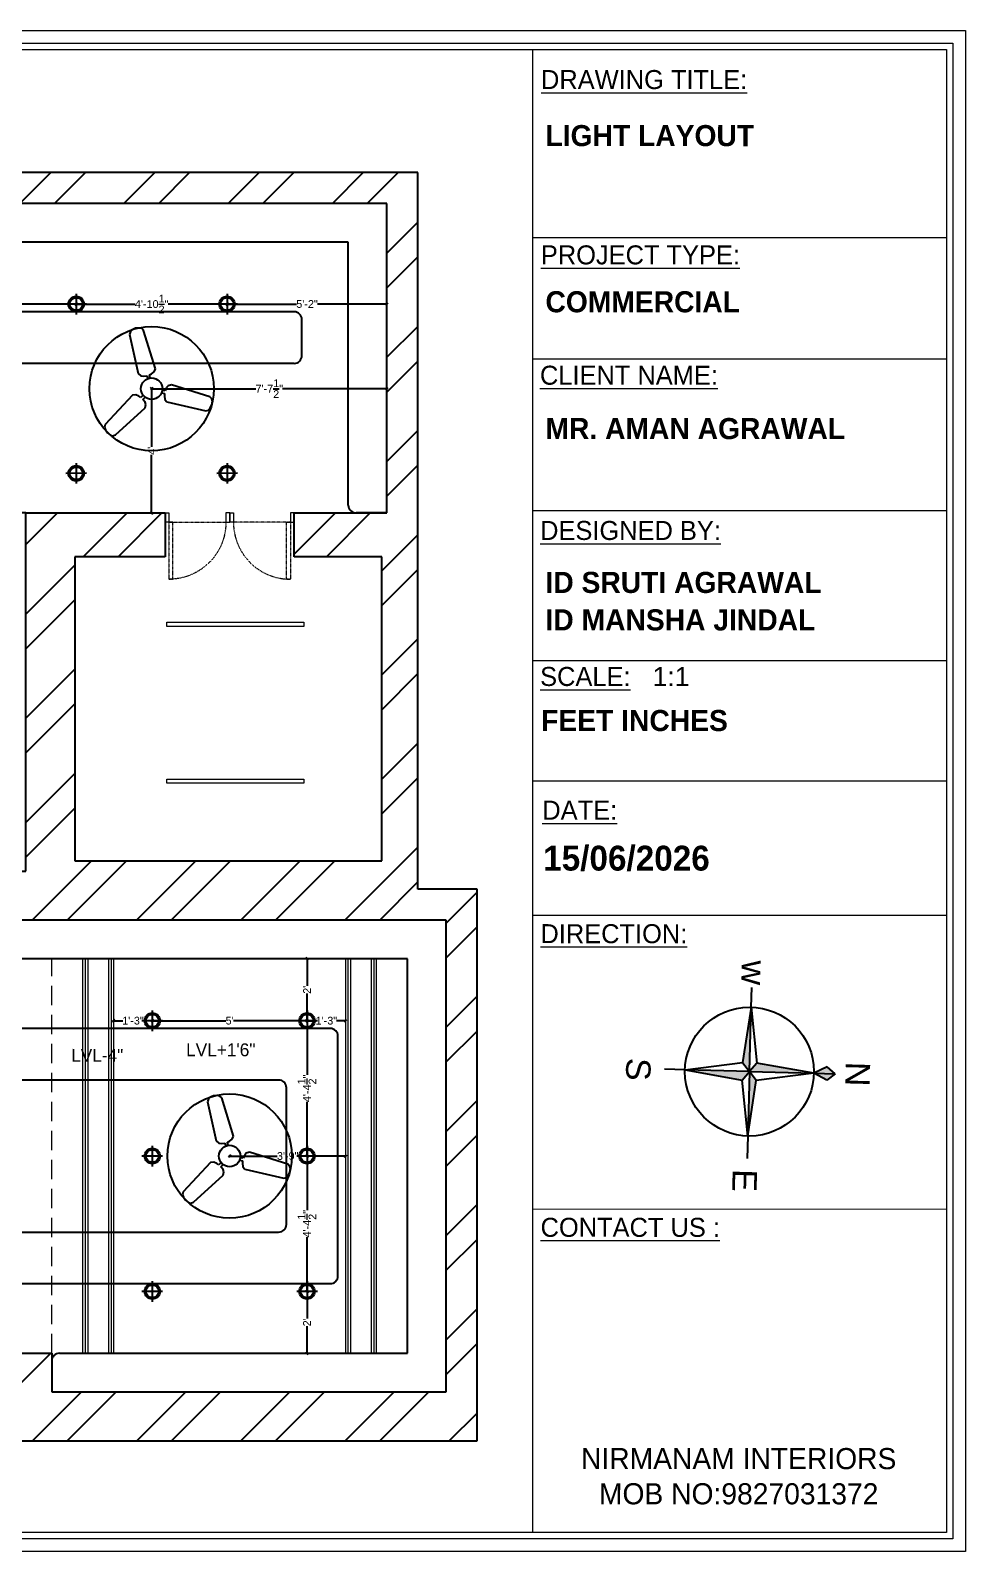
# Model space of a CAD drawing. Header units: inches. Extents: x -4677 to 18437, y -5264 to 2453.
# Drawn here: x 6465 to 6828, y -730 to -140 of the extents above; entities that cross this region are included whole.
import ezdxf

# ---------------------------------------------------------------- set-up
doc = ezdxf.new("R2010")
doc.units = ezdxf.units.IN
for name, pattern in [('ACAD_ISO02W100', [15, 12, -3]), ('AUDIT_D_060311083008-3', [0]), ('DASHED2', [0.375, 0.25, -0.125]), ('HIDDEN', [0.375, 0.25, -0.125])]:
    doc.linetypes.add(name, pattern=pattern)
for name, color, linetype in [('A-DOOR', 251, 'AUDIT_D_060311083008-3'), ('A-Door-Frame', 1, 'Continuous'), ('A-Door-Swing', 8, 'HIDDEN'), ('ELE', 5, 'Continuous'), ('FUR', 42, 'Continuous'), ('IEL-HATCH-002', 7, 'Continuous'), ('PDF11_PDF_CH', 7, 'Continuous'), ('THIET-BI', 21, 'Continuous')]:
    doc.layers.add(name, color=color, linetype=linetype)
doc.layers.add('FURNI', color=140, linetype='Continuous', lineweight=18)
doc.styles.add('HEMI', font='stylu.ttf')
doc.styles.add('regular', font='swissl.ttf')
doc.styles.get("Standard").update_dxf_attribs({"font": 'arial.ttf'})
doc.dimstyles.get("Standard").update_dxf_attribs({"dimtxt": 3, "dimasz": 1, "dimexe": 0.18, "dimexo": 0.0625, "dimgap": 0.09, "dimtad": 0, "dimdec": 1, "dimzin": 0, "dimdsep": 46, "dimlunit": 4, "dimtxsty": 'Standard', "dimblk": 'OBLIQUE', "dimcen": 0.09, "dimclrd": 5, "dimclre": 5, "dimclrt": 5, "dimadec": 0, "dimazin": 0, "dimtfac": 1, "dimtdec": 1, "dimtofl": 0, "dimtmove": 0, "dimatfit": 3, "dimldrblk": 'OBLIQUE', "dimfxl": 1, "dimtolj": 1, "dimtzin": 0, "dimarcsym": 0})

# ---------------------------------------------------------------- blocks, each defined once
blk = doc.blocks.new('*U7')
at = {"layer": 'A-Door-Frame', "lineweight": 5}
for p, q in [((0, -100), (0, 0)), ((668, -100), (668, 0))]:
    blk.add_line(p, q, dxfattribs=at)
for points in [[(0, -100), (40, -100), (40, 0), (0, 0)], [(668, -100), (628, -100), (628, 0), (668, 0)]]:
    blk.add_lwpolyline(points, dxfattribs=at)
at = {"layer": 'A-Door-Swing', "linetype": 'DASHED2', "lineweight": 5}
blk.add_line((45, 0), (633, 0), dxfattribs=at)
blk.add_lwpolyline([(40, 0), (40, 588), (80, 588), (80, 0)], close=True, dxfattribs=at)
blk.add_arc((40, 0), 588, 360, 90, dxfattribs=at)
blk = doc.blocks.new('*U8')
at = {"layer": 'A-Door-Frame', "lineweight": 5}
for p, q in [((0, -100), (0, 0)), ((559, -100), (559, 0))]:
    blk.add_line(p, q, dxfattribs=at)
for points in [[(0, -100), (40, -100), (40, 0), (0, 0)], [(559, -100), (519, -100), (519, 0), (559, 0)]]:
    blk.add_lwpolyline(points, dxfattribs=at)
at = {"layer": 'A-Door-Swing', "linetype": 'DASHED2', "lineweight": 5}
blk.add_line((44, 0), (523, 0), dxfattribs=at)
blk.add_lwpolyline([(40, 0), (40, 479), (80, 479), (80, 0)], close=True, dxfattribs=at)
blk.add_arc((40, 0), 479, 360, 90, dxfattribs=at)
blk = doc.blocks.new('wf')
at = {"layer": 'PDF11_PDF_CH', "lineweight": 5}
for points in [[(-7099.35, -1906.51), (-7098.67, -1901.34, -0.458817), (-7095.71, -1898.85)], [(-7085.92, -1898.31, 0.414213), (-7084.96, -1897.3), (-7084.96, -1896.9)], [(-7098.95, -1901.8, 0.414213), (-7100.02, -1900.78), (-7099.85, -1900.78)], [(-7082.83, -1906.51), (-7083.73, -1901.4, -0.414214), (-7082.78, -1900.39)], [(-7101.99, -1910.67, 0.414214), (-7100.98, -1911.62), (-7101.15, -1911.62)]]:
    blk.add_lwpolyline(points, format="xyb", dxfattribs=at)
for points in [[(-7098.22, -1897.24), (-7098.22, -1897.58)], [(-7086.03, -1895.95), (-7097.27, -1896.23)], [(-7097.21, -1898.59), (-7085.97, -1898.31)], [(-7095.75, -1898.87), (-7087.27, -1898.64)], [(-7100.86, -1901.79), (-7102.04, -1910.67)], [(-7099.68, -1906.9), (-7099.01, -1901.73)], [(-7093.62, -1910.33), (-7092.49, -1910.84), (-7090.75, -1911.06), (-7089.23, -1910.84), (-7087.77, -1911.17), (-7086.87, -1910.11), (-7086.65, -1908.03), (-7087.77, -1905.33), (-7089.51, -1904.43), (-7091.42, -1904.49), (-7093.05, -1905.33), (-7094.18, -1907.63), (-7093.62, -1911.17), (-7091.48, -1912.13), (-7090.98, -1913.09), (-7090.58, -1913.03), (-7090.24, -1912.02), (-7088.17, -1911.23)], [(-7084.06, -1900.95), (-7083.16, -1906)], [(-7082.77, -1900.33), (-7082.94, -1900.39)], [(-7081.93, -1901.34), (-7080.35, -1910.11)], [(-7096.43, -1913.25), (-7097.72, -1911.12)], [(-7085.02, -1912.13), (-7085.52, -1910.78)], [(-7096.03, -1916.29), (-7086.03, -1916.06)], [(-7096.82, -1917.86), (-7099.63, -1918.31)], [(-7097.21, -1918.93), (-7099.57, -1919.49)]]:
    blk.add_lwpolyline(points, dxfattribs=at)
blk.add_lwpolyline([(-7096.48, -1913.31), (-7091.82, -1913.87), (-7087.32, -1913.25), (-7085.02, -1912.13), (-7085.41, -1915.61), (-7088.11, -1919.27), (-7087.66, -1919.72), (-7089.4, -1921.4), (-7090.58, -1923.99), (-7090.08, -1924.16), (-7089.12, -1922.92), (-7089.35, -1923.87), (-7090.19, -1925.45), (-7089.06, -1925.56), (-7087.15, -1924.27), (-7086.25, -1922.69), (-7086.2, -1920.39), (-7085.07, -1920.95), (-7082.6, -1917.92), (-7081.31, -1914.88), (-7080.75, -1909.66), (-7083.39, -1905.72), (-7087.77, -1903.08), (-7092.77, -1902.52), (-7097.27, -1903.93), (-7100.58, -1908.03), (-7101.26, -1909.99), (-7100.64, -1914.66), (-7099.68, -1918.25), (-7099.52, -1919.43), (-7098.34, -1921.51), (-7098.67, -1922.69), (-7097.44, -1924.55), (-7095.53, -1924.44), (-7095.19, -1923.87), (-7096.14, -1922.81), (-7095.98, -1921.96), (-7095.19, -1922.92), (-7094.74, -1922.69), (-7095.53, -1921.18), (-7096.99, -1920.17), (-7097.21, -1918.93), (-7096.71, -1918.87), (-7096.88, -1917.81), (-7096.65, -1917.75)], close=True, dxfattribs=at)
for centre, radius, start, end in [((-7097.18, -1897.27), 0.983, 90.37353, 180.37354), ((-7097.18, -1897.6), 0.983, 180.98874, 270.98881), ((-7086.68, -1901.26), 2.61, 5.86671, 102.46398), ((-7085.95, -1896.99), 0.983, 1.80721, 91.80728), ((-7099.83, -1901.82), 0.983, 91.19196, 181.19205), ((-7082.86, -1901.37), 0.983, 1.60398, 91.60402), ((-7101.12, -1910.47), 1.15, 271.0278, 275.47643), ((-7081.28, -1910.19), 0.983, 295.86727, 1.57111), ((-7096.12, -1912.33), 4.02, 263.38062, 271.24697), ((-7086.11, -1912.1), 4.02, 271.59309, 275.60306)]:
    blk.add_arc(centre, radius, start, end, dxfattribs=at)
blk = doc.blocks.new('*U12')
at = {"layer": 'A-Door-Frame', "lineweight": 5}
for p, q in [((0, -100), (0, 0)), ((682, -100), (682, 0))]:
    blk.add_line(p, q, dxfattribs=at)
for points in [[(0, -100), (40, -100), (40, 0), (0, 0)], [(682, -100), (642, -100), (642, 0), (682, 0)]]:
    blk.add_lwpolyline(points, dxfattribs=at)
at = {"layer": 'A-Door-Swing', "linetype": 'DASHED2', "lineweight": 5}
blk.add_line((45, 0), (647, 0), dxfattribs=at)
blk.add_lwpolyline([(40, 0), (40, 602), (80, 602), (80, 0)], close=True, dxfattribs=at)
blk.add_arc((40, 0), 602, 360, 90, dxfattribs=at)
blk = doc.blocks.new('*U13')
at = {"layer": 'A-Door-Frame', "lineweight": 5}
for p, q in [((0, -100), (0, 0)), ((614, -100), (614, 0))]:
    blk.add_line(p, q, dxfattribs=at)
for points in [[(0, -100), (40, -100), (40, 0), (0, 0)], [(614, -100), (574, -100), (574, 0), (614, 0)]]:
    blk.add_lwpolyline(points, dxfattribs=at)
at = {"layer": 'A-Door-Swing', "linetype": 'DASHED2', "lineweight": 5}
blk.add_line((45, 0), (578, 0), dxfattribs=at)
blk.add_lwpolyline([(40, 0), (40, 534), (80, 534), (80, 0)], close=True, dxfattribs=at)
blk.add_arc((40, 0), 534, 360, 90, dxfattribs=at)
blk = doc.blocks.new('erh')
at = {"ltscale": 7}
for p, q in [((3599.36, 764.17), (3585.77, 760.72)), ((3623.97, 764.17), (3637.56, 760.72))]:
    blk.add_line(p, q, dxfattribs=at)
for p, q in [((3623.97, 765.54), (3599.36, 765.54)), ((3599.36, 765.54), (3599.36, 764.17)), ((3623.97, 764.17), (3599.36, 764.17)), ((3623.97, 764.17), (3623.97, 765.54))]:
    blk.add_line(p, q)
blk.add_lwpolyline([(3585.77, 760.72), (3637.56, 760.72), (3637.56, 758.04), (3585.77, 758.04)], close=True, dxfattribs=at)
blk = doc.blocks.new('*U9')
at = {"layer": 'A-Door-Frame', "lineweight": 5}
for p, q in [((0, -100), (0, 0)), ((1255, -100), (1255, 0))]:
    blk.add_line(p, q, dxfattribs=at)
for points in [[(0, -100), (40, -100), (40, 0), (0, 0)], [(1255, -100), (1215, -100), (1215, 0), (1255, 0)]]:
    blk.add_lwpolyline(points, dxfattribs=at)
at = {"layer": 'A-Door-Swing', "linetype": 'DASHED2', "lineweight": 5}
blk.add_line((51, 0), (1225, 0), dxfattribs=at)
blk.add_lwpolyline([(40, 0), (40, 1175), (80, 1175), (80, 0)], close=True, dxfattribs=at)
blk.add_arc((40, 0), 1175, 360, 90, dxfattribs=at)
blk = doc.blocks.new('wef')
at = {"layer": 'IEL-HATCH-002', "true_color": 0xc7c8ca, "transparency": 33554687}
h = blk.add_hatch(dxfattribs=at)
h.set_pattern_fill('ANSI32', color=9, scale=3)
h.paths.add_polyline_path([(9186.53, 855.43), (9120.53, 855.43), (9120.53, 925.43), (9177.53, 925.43), (9188.53, 925.43), (9188.53, 947.43), (9120.53, 947.43), (9120.53, 1123.43), (9228.53, 1123.43), (9228.53, 1135.43), (9107.53, 1135.43), (9107.53, 641.43), (9283.53, 641.43), (9283.53, 644.43), (9283.53, 769.43), (9283.53, 787.43), (9268.53, 787.43), (9268.53, 653.43), (9256.53, 653.43), (9119.53, 653.43), (9119.53, 838.43), (9131.53, 838.43), (9186.53, 838.43)])
h.paths.add_polyline_path([(9701.53, 1135.43), (9274.53, 1135.43), (9274.53, 1123.43), (9393.53, 1123.43), (9393.53, 1111.43), (9393.53, 1108.43), (9410.53, 1108.43), (9410.53, 1123.43), (9689.53, 1123.43), (9689.53, 1003.43), (9677.53, 1003.43), (9653.53, 1003.43), (9653.53, 986.43), (9687.53, 986.43), (9687.53, 868.43), (9568.53, 868.43), (9568.53, 986.43), (9603.53, 986.43), (9603.53, 1003.43), (9549.53, 1003.43), (9549.53, 864.43), (9542.53, 864.43), (9542.53, 845.43), (9712.53, 845.43), (9712.53, 662.43), (9559.53, 662.43), (9559.53, 674.43), (9559.53, 677.43), (9542.53, 677.43), (9542.53, 662.43), (9518.53, 662.43), (9460.53, 662.43), (9460.53, 643.43), (9724.53, 643.43), (9724.53, 857.43), (9701.53, 857.43)])
h.paths.add_polyline_path([(9434.53, 854.43), (9410.53, 854.43), (9410.53, 869.43), (9393.53, 869.43), (9393.53, 854.43), (9359.53, 854.43), (9243.53, 854.43), (9243.53, 837.43), (9268.53, 837.43), (9268.53, 832.43), (9283.53, 832.43), (9283.53, 837.43), (9359.53, 837.43), (9434.53, 837.43)])
h.paths.add_polyline_path([(9365.53, 662.43), (9330.53, 662.43), (9330.53, 644.43), (9365.53, 644.43)], flags=17)
h.paths.add_polyline_path([(9374.53, 837.43), (9371.53, 837.43), (9371.53, 772.43), (9374.53, 772.43)], flags=17)
h.paths.add_polyline_path([(9374.53, 772.43), (9371.53, 772.43), (9283.53, 772.43), (9283.53, 769.43), (9374.53, 769.43)], flags=17)
h.paths.add_polyline_path([(9188.53, 925.43), (9177.53, 925.43), (9177.53, 912.32), (9182.86, 912.32), (9182.86, 912.43), (9186.53, 912.43), (9188.53, 912.32)], flags=17)
h.paths.add_polyline_path([(9186.53, 891.93), (9182.86, 891.93), (9120.53, 891.93), (9120.53, 888.93), (9186.53, 888.93)], flags=17)
h.paths.add_polyline_path([(9186.53, 864.43), (9183.53, 864.43), (9183.53, 855.43), (9186.53, 855.43)], flags=17)
at = {"layer": 'IEL-HATCH-002', "true_color": 0x939598, "transparency": 33554687}
h = blk.add_hatch(dxfattribs=at)
h.set_pattern_fill('CROSS', color=252, scale=0.5)
h.set_pattern_definition([(0, (1090.145, 0), (3.175, 3.175), [1.5875, -4.7625]), (90, (1090.939, -0.7937), (-3.175, 3.175), [1.5875, -4.7625])])
h.paths.add_polyline_path([(9338.58, 897.43, 0.414214), (9336.58, 899.43), (9246.58, 899.43, 0.414214), (9244.58, 897.43), (9244.58, 873.43, 0.414214), (9246.58, 871.43), (9336.58, 871.43, 0.414214), (9338.58, 873.43)])
h.paths.add_polyline_path([(9434.58, 897.43, 0.414214), (9432.58, 899.43), (9342.58, 899.43, 0.414214), (9340.58, 897.43), (9340.58, 873.43, 0.414214), (9342.58, 871.43), (9432.58, 871.43, 0.414214), (9434.58, 873.43)])
at = {"color": 252, "true_color": 0x939598}
for p, q in [((9228.53, 1135.43), (9107.53, 1135.43)), ((9107.53, 1135.43), (9107.53, 641.43)), ((9228.53, 1135.43), (9228.53, 1123.43)), ((9701.53, 1135.43), (9274.53, 1135.43)), ((9274.53, 1135.43), (9274.53, 1123.43)), ((9701.53, 857.43), (9701.53, 1135.43)), ((9228.53, 1123.43), (9120.53, 1123.43)), ((9120.53, 1123.43), (9120.53, 947.43)), ((9120.53, 1123.43), (9120.53, 1108.43)), ((9228.53, 1123.43), (9228.53, 1111.43)), ((9393.53, 1123.43), (9274.53, 1123.43)), ((9274.53, 1123.43), (9274.53, 1111.43)), ((9393.53, 1108.43), (9393.53, 1123.43)), ((9393.53, 1123.43), (9393.53, 1111.43)), ((9689.53, 1123.43), (9410.53, 1123.43)), ((9410.53, 1123.43), (9410.53, 1108.43)), ((9410.53, 1123.43), (9410.53, 1111.43)), ((9689.53, 1003.43), (9689.53, 1123.43)), ((9225.53, 1108.43), (9135.53, 1108.43)), ((9135.53, 1108.43), (9135.53, 950.43)), ((9390.53, 1108.43), (9277.53, 1108.43)), ((9410.53, 1108.43), (9393.53, 1108.43)), ((9410.53, 1108.43), (9393.53, 1108.43)), ((9674.53, 1108.43), (9413.53, 1108.43)), ((9674.53, 1006.43), (9674.53, 1108.43)), ((9242.92, 1081.43), (9165.53, 1081.43)), ((9448.22, 1081.43), (9266.92, 1081.43)), ((9653.53, 1081.43), (9472.22, 1081.43)), ((9162.53, 1078.43), (9162.53, 968.43)), ((9245.92, 1078.43), (9245.92, 1064.43)), ((9263.92, 1078.43), (9263.92, 1064.43)), ((9451.22, 1064.43), (9451.22, 1078.43)), ((9469.22, 1064.43), (9469.22, 1078.43)), ((9656.53, 1064.43), (9656.53, 1078.43)), ((9182.53, 1058.43), (9182.53, 968.43)), ((9242.92, 1061.43), (9185.53, 1061.43)), ((9448.22, 1061.43), (9266.92, 1061.43)), ((9653.53, 1061.43), (9472.22, 1061.43)), ((9504.53, 1003.43), (9490.53, 1003.43)), ((9549.53, 1003.43), (9537.53, 1003.43)), ((9549.53, 864.43), (9549.53, 1003.43)), ((9549.53, 1003.43), (9603.53, 1003.43)), ((9603.53, 1003.43), (9603.53, 986.43)), ((9653.53, 986.43), (9653.53, 1003.43)), ((9653.53, 1003.43), (9689.53, 1003.43)), ((9689.53, 1003.43), (9677.53, 1003.43)), ((9487.53, 1000.43), (9487.53, 867.43)), ((9507.53, 1000.43), (9507.53, 867.43)), ((9534.53, 1000.43), (9534.53, 867.43)), ((9285.53, 994.43), (9268.53, 994.43)), ((9268.53, 994.43), (9268.53, 977.43)), ((9285.53, 977.43), (9285.53, 994.43)), ((9603.53, 986.43), (9568.53, 986.43)), ((9568.53, 986.43), (9568.53, 868.43)), ((9687.53, 986.43), (9653.53, 986.43)), ((9687.53, 868.43), (9687.53, 986.43)), ((9268.53, 977.43), (9285.53, 977.43)), ((9165.53, 965.43), (9179.53, 965.43)), ((9120.53, 947.43), (9188.53, 947.43)), ((9120.53, 947.43), (9132.53, 947.43)), ((9188.53, 947.43), (9188.53, 925.43)), ((9120.53, 925.43), (9120.53, 855.43)), ((9177.53, 925.43), (9120.53, 925.43)), ((9188.53, 925.43), (9177.53, 925.43)), ((9177.53, 912.32), (9177.53, 925.43)), ((9188.53, 925.43), (9188.53, 912.32)), ((9188.53, 912.32), (9177.53, 912.32)), ((9186.53, 891.93), (9120.53, 891.93)), ((9186.53, 888.93), (9186.53, 891.93)), ((9186.53, 888.93), (9120.53, 888.93)), ((9434.53, 869.43), (9243.53, 869.43)), ((9243.53, 869.43), (9243.53, 854.43)), ((9393.53, 854.43), (9393.53, 870.43)), ((9393.53, 870.43), (9410.53, 870.43)), ((9410.53, 870.43), (9410.53, 854.43)), ((9434.53, 854.43), (9434.53, 869.43)), ((9568.53, 868.43), (9687.53, 868.43)), ((9186.53, 864.43), (9183.53, 864.43)), ((9183.53, 864.43), (9183.53, 855.43)), ((9186.53, 855.43), (9186.53, 864.43)), ((9490.53, 864.43), (9504.53, 864.43)), ((9537.53, 864.43), (9549.53, 864.43)), ((9542.53, 845.43), (9542.53, 864.43)), ((9724.53, 857.43), (9701.53, 857.43)), ((9724.53, 643.43), (9724.53, 857.43)), ((9120.53, 855.43), (9186.53, 855.43)), ((9186.53, 855.43), (9186.53, 838.43)), ((9243.53, 837.43), (9243.53, 854.43)), ((9410.53, 854.43), (9434.53, 854.43)), ((9434.53, 854.43), (9434.53, 837.43)), ((9712.53, 845.43), (9542.53, 845.43)), ((9542.53, 845.43), (9542.53, 833.43)), ((9712.53, 662.43), (9712.53, 845.43)), ((9186.53, 838.43), (9119.53, 838.43)), ((9119.53, 838.43), (9119.53, 653.43)), ((9119.53, 838.43), (9131.53, 838.43)), ((9134.53, 835.43), (9134.53, 656.43)), ((9268.53, 837.43), (9243.53, 837.43)), ((9268.53, 832.43), (9268.53, 837.43)), ((9283.53, 832.43), (9268.53, 832.43)), ((9283.53, 837.43), (9283.53, 832.43)), ((9371.53, 772.43), (9371.53, 837.43)), ((9374.53, 837.43), (9374.53, 777.43)), ((9374.53, 769.43), (9374.53, 837.43)), ((9389.53, 792.1), (9389.53, 837.43)), ((9697.53, 830.43), (9545.53, 830.43)), ((9697.53, 677.43), (9697.53, 830.43)), ((9164.53, 820.43), (9178.53, 820.43)), ((9161.53, 817.43), (9161.53, 674.43)), ((9181.53, 817.43), (9181.53, 674.43)), ((9667.53, 803.43), (9545.53, 803.43)), ((9542.53, 800.43), (9542.53, 786.43)), ((9670.53, 707.43), (9670.53, 800.43)), ((9268.53, 787.43), (9256.53, 787.43)), ((9268.53, 653.43), (9268.53, 787.43)), ((9268.53, 787.43), (9283.53, 787.43)), ((9283.53, 787.43), (9283.53, 769.43)), ((9253.53, 656.43), (9253.53, 784.43)), ((9647.53, 783.43), (9545.53, 783.43)), ((9650.53, 727.43), (9650.53, 780.43)), ((9283.53, 772.43), (9374.53, 772.43)), ((9283.53, 769.43), (9330.53, 769.43)), ((9283.53, 769.43), (9283.53, 644.43)), ((9283.53, 769.43), (9374.53, 769.43)), ((9330.53, 769.43), (9330.53, 753.43)), ((9330.53, 769.43), (9330.53, 769.43)), ((9342.53, 769.43), (9330.53, 769.43)), ((9345.53, 766.43), (9345.53, 665.43)), ((9330.53, 753.43), (9330.53, 662.43)), ((9542.53, 707.43), (9542.53, 721.43)), ((9545.53, 724.43), (9647.53, 724.43)), ((9545.53, 704.43), (9667.53, 704.43)), ((9542.53, 662.43), (9542.53, 677.43)), ((9542.53, 677.43), (9559.53, 677.43)), ((9559.53, 677.43), (9559.53, 662.43)), ((9559.53, 674.43), (9559.53, 662.43)), ((9562.53, 677.43), (9697.53, 677.43)), ((9164.53, 671.43), (9178.53, 671.43)), ((9330.53, 662.43), (9365.53, 662.43)), ((9330.53, 644.43), (9330.53, 662.43)), ((9330.53, 662.43), (9342.53, 662.43)), ((9365.53, 662.43), (9365.53, 644.43)), ((9460.53, 643.43), (9460.53, 662.43)), ((9460.53, 662.43), (9542.53, 662.43)), ((9559.53, 662.43), (9712.53, 662.43)), ((9119.53, 653.43), (9268.53, 653.43)), ((9119.53, 653.43), (9131.53, 653.43)), ((9268.53, 653.43), (9256.53, 653.43)), ((9330.53, 644.43), (9283.53, 644.43)), ((9283.53, 644.43), (9283.53, 641.43)), ((9365.53, 644.43), (9330.53, 644.43)), ((9460.53, 643.43), (9724.53, 643.43)), ((9107.53, 641.43), (9283.53, 641.43))]:
    blk.add_line(p, q, dxfattribs=at)
at = {"color": 252, "linetype": 'ACAD_ISO02W100', "true_color": 0x939598}
for p, q in [((9283.53, 644.43), (9330.53, 769.43)), ((9283.53, 769.43), (9330.53, 644.43))]:
    blk.add_line(p, q, dxfattribs=at)
at = {"color": 252, "true_color": 0x939598}
for points in [[(9393.53, 977.43), (9393.53, 994.43), (9410.53, 994.43), (9410.53, 977.43)], [(9542.53, 677.43), (9518.53, 677.43), (9518.53, 662.43), (9542.53, 662.43)]]:
    blk.add_lwpolyline(points, close=True, dxfattribs=at)
for points in [[(9339.58, 897.43), (9339.58, 873.43, -0.414214), (9336.58, 870.43), (9246.58, 870.43, -0.414214), (9243.58, 873.43), (9243.58, 897.43, -0.414214), (9246.58, 900.43), (9336.58, 900.43, -0.414214)], [(9338.58, 897.43), (9338.58, 873.43, -0.414214), (9336.58, 871.43), (9246.58, 871.43, -0.414214), (9244.58, 873.43), (9244.58, 897.43, -0.414214), (9246.58, 899.43), (9336.58, 899.43, -0.414214)], [(9435.58, 897.43), (9435.58, 873.43, -0.414214), (9432.58, 870.43), (9342.58, 870.43, -0.414214), (9339.58, 873.43), (9339.58, 897.43, -0.414214), (9342.58, 900.43), (9432.58, 900.43, -0.414214)], [(9434.58, 897.43), (9434.58, 873.43, -0.414214), (9432.58, 871.43), (9342.58, 871.43, -0.414214), (9340.58, 873.43), (9340.58, 897.43, -0.414214), (9342.58, 899.43), (9432.58, 899.43, -0.414214)]]:
    blk.add_lwpolyline(points, format="xyb", close=True, dxfattribs=at)
for points in [[(9243.53, 854.43), (9359.53, 854.43), (9393.53, 854.43)], [(9434.53, 837.43), (9359.53, 837.43), (9283.53, 837.43)]]:
    blk.add_lwpolyline(points, dxfattribs=at)
at = {"color": 252, "lineweight": 5, "true_color": 0x939598}
blk.add_lwpolyline([(9374.53, 769.43), (9374.53, 792.1), (9442.53, 792.1), (9442.53, 769.43)], close=True, dxfattribs=at)
at = {"color": 252, "true_color": 0x939598}
for centre, start, end in [((9225.53, 1111.43), 270, 0), ((9277.53, 1111.43), 180, 270), ((9390.53, 1111.43), 270, 0), ((9413.53, 1111.43), 180, 270), ((9165.53, 1078.43), 90, 180), ((9242.92, 1078.43), 0, 90), ((9266.92, 1078.43), 90, 180), ((9448.22, 1078.43), 0, 90), ((9472.22, 1078.43), 90, 180), ((9653.53, 1078.43), 0, 90), ((9242.92, 1064.43), 270, 0), ((9266.92, 1064.43), 180, 270), ((9448.22, 1064.43), 270, 0), ((9472.22, 1064.43), 180, 270), ((9653.53, 1064.43), 270, 0), ((9185.53, 1058.43), 90, 180), ((9490.53, 1000.43), 90, 180), ((9504.53, 1000.43), 0, 90), ((9537.53, 1000.43), 90, 180), ((9677.53, 1006.43), 180, 270), ((9165.53, 968.43), 180, 270), ((9179.53, 968.43), 270, 0), ((9132.53, 950.43), 270, 0), ((9490.53, 867.43), 180, 270), ((9504.53, 867.43), 270, 0), ((9537.53, 867.43), 180, 270), ((9131.53, 835.43), 0, 90), ((9545.53, 833.43), 180, 270), ((9164.53, 817.43), 90, 180), ((9178.53, 817.43), 0, 90), ((9545.53, 800.43), 90, 180), ((9667.53, 800.43), 0, 90), ((9256.53, 784.43), 90, 180), ((9545.53, 786.43), 180, 270), ((9647.53, 780.43), 0, 90), ((9342.53, 766.43), 0, 90), ((9647.53, 727.43), 270, 0), ((9545.53, 721.43), 90, 180), ((9545.53, 707.43), 180, 270), ((9667.53, 707.43), 270, 0), ((9164.53, 674.43), 180, 270), ((9178.53, 674.43), 270, 0), ((9562.53, 674.43), 90, 180), ((9342.53, 665.43), 270, 0), ((9131.53, 656.43), 270, 0), ((9256.53, 656.43), 180, 270)]:
    blk.add_arc(centre, 3, start, end, dxfattribs=at)
at = {"color": 252, "lineweight": 5, "true_color": 0x939598}
blk.add_blockref('wf', (16508.37, 2720.64), dxfattribs=at)
at = {"color": 252, "true_color": 0x939598, "rotation": 180}
blk.add_blockref('erh', (13100.7, 1427.97), dxfattribs=at)
at = {"layer": 'A-DOOR', "color": 252, "lineweight": 5, "true_color": 0x939598, "xscale": 0.03666666666666651, "yscale": 0.03666666666666651, "zscale": 0.03666666666666651}
blk.add_blockref('*U9', (9228.53, 1127.1), dxfattribs=at)
at = {"layer": 'A-DOOR', "color": 252, "lineweight": 5, "true_color": 0x939598, "yscale": 0.03666666666666651, "zscale": 0.03666666666666651}
for name, p, xscale, rotation in [('*U12', (9603.53, 999.76), -0.03666666666666651, 180), ('*U12', (9653.53, 999.76), 0.03666666666666651, 180), ('*U8', (9182.86, 891.93), 0.03666666666666651, 90.00000000000001), ('*U7', (9182.86, 888.93), -0.03666666666666651, 90), ('*U13', (9279.86, 832.43), -0.03666666666666651, 90), ('*U13', (9279.86, 787.43), 0.03666666666666651, 90.00000000000001)]:
    blk.add_blockref(name, p, dxfattribs=dict(at, xscale=xscale, rotation=rotation))
at = {"color": 252, "lineweight": 5, "true_color": 0x939598, "insert": (9389.27, 780.62), "char_height": 4, "width": 69.2136, "attachment_point": 1, "rotation": 359.99056, "style": 'HEMI'}
blk.add_mtext('{\\fStylus BT|b1|i0|c0|p34;CASH COUNTER}', dxfattribs=at)
blk = doc.blocks.new('ger')
at = {"color": 5}
for p, q in [((6473.06, -970.68), (6473.07, -978.68)), ((6469.07, -974.68), (6477.07, -974.68))]:
    blk.add_line(p, q, dxfattribs=at)
for radius in [3, 2.5]:
    blk.add_circle((6473.07, -974.68), radius, dxfattribs=at)
blk = doc.blocks.new('A$C1C43440E')
at = {"layer": 'THIET-BI', "color": 18, "true_color": 0x000000}
for p, q in [((172.3, 598), (152.8, 589.3)), ((191.8, 598.2), (172.3, 598)), ((207, 596.1), (191.8, 598.2)), ((217.6, 585.2), (207, 596.1)), ((143.8, 581.1), (139.5, 564.2)), ((139.5, 564.2), (187.9, 346)), ((152.8, 589.3), (143.8, 581.1)), ((283.9, 371.8), (217.6, 585.2)), ((187.9, 346), (202.2, 334.1)), ((249.5, 338.4), (260.9, 344.5)), ((260.9, 344.5), (276.4, 355.5)), ((276.4, 355.5), (283.9, 371.8)), ((202.2, 334.1), (215.2, 331.5)), ((215.2, 331.5), (234.9, 334.1)), ((234.9, 334.1), (240, 316.6)), ((254.3, 320.4), (249.5, 338.4)), ((345.6, 267.6), (338, 249.3)), ((354.4, 277.5), (345.6, 267.6)), ((371.8, 284), (354.4, 277.5)), ((585, 216.8), (371.8, 284)), ((155.8, 226), (4.2, 61.9)), ((173.7, 227.6), (155.8, 226)), ((191, 219.7), (173.7, 227.6)), ((202, 212.9), (191, 219.7)), ((215.1, 226), (202, 212.9)), ((213, 202.4), (225.6, 215.5)), ((225.1, 186.7), (213, 202.4)), ((229.3, 174.1), (225.1, 186.7)), ((226.1, 155.7), (229.3, 174.1)), ((316.5, 239.3), (334.4, 234.5)), ((338, 249.3), (320.3, 253.6)), ((334.4, 234.5), (334, 221.5)), ((334, 221.5), (335.9, 202.6)), ((335.9, 202.6), (346.1, 188)), ((346.1, 188), (564.1, 138.7)), ((597.5, 204.6), (585, 216.8)), ((588.3, 154.5), (597.8, 171.5)), ((600.1, 192.8), (597.5, 204.6)), ((597.8, 171.5), (600.1, 192.8)), ((61.4, 4.7), (226.1, 155.7)), ((564.1, 138.7), (578.9, 142.4)), ((578.9, 142.4), (588.3, 154.5)), ((4.2, 61.9), (0, 47.2)), ((0, 47.2), (5.8, 33)), ((5.8, 33), (15.7, 16.3)), ((15.7, 16.3), (33.1, 3.7)), ((33.1, 3.7), (44.6, 0)), ((44.6, 0), (61.4, 4.7))]:
    blk.add_line(p, q, dxfattribs=at)
blk.add_circle((262, 261.9), 60, dxfattribs=at)
blk = doc.blocks.new('3r')
blk.add_circle((6568.27, -1060.41), 21)
at = {"layer": 'THIET-BI', "xscale": 0.06069589590044594, "yscale": 0.06069589590044594, "zscale": 0.06069589590044594}
blk.add_blockref('A$C1C43440E', (6552.37, -1076.31), dxfattribs=at)
blk = doc.blocks.new('_Oblique')
at = {"color": 0, "linetype": 'ByBlock', "lineweight": -2}
blk.add_line((-0.5, -0.5), (0.5, 0.5), dxfattribs=at)
blk = doc.blocks.new('*D330')
at = {"color": 5, "lineweight": -2, "transparency": 16777216}
for p, q in [((6497.14, -524.04), (6497.14, -523.92)), ((6497.14, -524.1), (6500.7, -524.1)), ((6512.14, -524.1), (6508.57, -524.1)), ((6512.14, -524.04), (6512.14, -523.92))]:
    blk.add_line(p, q, dxfattribs=at)
at = {"layer": 'Defpoints', "color": 0, "transparency": 16777216}
for p in [(6497.14, -524.1), (6497.14, -524.1), (6512.14, -524.1)]:
    blk.add_point(p, dxfattribs=at)
at = {"color": 5, "lineweight": -2, "transparency": 16777216, "rotation": 180}
blk.add_blockref('_Oblique', (6497.14, -524.1), dxfattribs=at)
at = {"color": 5, "lineweight": -2, "transparency": 16777216}
blk.add_blockref('_Oblique', (6512.14, -524.1), dxfattribs=at)
at = {"color": 5, "lineweight": 5, "transparency": 16777216, "insert": (6504.64, -524.1), "char_height": 3, "attachment_point": 5}
blk.add_mtext('\\A1;1\'-3"', dxfattribs=at)
blk = doc.blocks.new('*D331')
at = {"color": 5, "lineweight": -2, "transparency": 16777216}
for p, q in [((6512.14, -524.04), (6512.14, -523.92)), ((6512.14, -524.1), (6540.67, -524.1)), ((6572.14, -524.1), (6543.61, -524.1)), ((6572.14, -524.16), (6572.14, -524.28))]:
    blk.add_line(p, q, dxfattribs=at)
at = {"layer": 'Defpoints', "color": 0, "transparency": 16777216}
for p in [(6512.14, -524.1), (6572.14, -524.1), (6572.14, -524.1)]:
    blk.add_point(p, dxfattribs=at)
at = {"color": 5, "lineweight": -2, "transparency": 16777216, "rotation": 180}
blk.add_blockref('_Oblique', (6512.14, -524.1), dxfattribs=at)
at = {"color": 5, "lineweight": -2, "transparency": 16777216}
blk.add_blockref('_Oblique', (6572.14, -524.1), dxfattribs=at)
at = {"color": 5, "lineweight": 5, "transparency": 16777216, "insert": (6542.14, -524.1), "char_height": 3, "attachment_point": 5}
blk.add_mtext("\\A1;5'", dxfattribs=at)
blk = doc.blocks.new('*D332')
at = {"color": 5, "lineweight": -2, "transparency": 16777216}
for p, q in [((6572.14, -524.1), (6575.7, -524.1)), ((6572.14, -524.16), (6572.14, -524.28)), ((6587.14, -524.1), (6583.57, -524.1)), ((6587.14, -524.04), (6587.14, -523.92))]:
    blk.add_line(p, q, dxfattribs=at)
at = {"layer": 'Defpoints', "color": 0, "transparency": 16777216}
for p in [(6572.14, -524.1), (6587.14, -524.1), (6587.14, -524.1)]:
    blk.add_point(p, dxfattribs=at)
at = {"color": 5, "lineweight": -2, "transparency": 16777216, "rotation": 180}
blk.add_blockref('_Oblique', (6572.14, -524.1), dxfattribs=at)
at = {"color": 5, "lineweight": -2, "transparency": 16777216}
blk.add_blockref('_Oblique', (6587.14, -524.1), dxfattribs=at)
at = {"color": 5, "lineweight": 5, "transparency": 16777216, "insert": (6579.64, -524.1), "char_height": 3, "attachment_point": 5}
blk.add_mtext('\\A1;1\'-3"', dxfattribs=at)
blk = doc.blocks.new('*D333')
at = {"color": 5, "lineweight": -2, "transparency": 16777216}
for p, q in [((6572.07, -500.1), (6571.96, -500.1)), ((6572.14, -500.1), (6572.14, -510.61)), ((6572.14, -524.1), (6572.14, -513.6)), ((6572.07, -524.1), (6571.96, -524.1))]:
    blk.add_line(p, q, dxfattribs=at)
at = {"layer": 'Defpoints', "color": 0, "transparency": 16777216}
for p in [(6572.14, -500.1), (6572.14, -500.1), (6572.14, -524.1)]:
    blk.add_point(p, dxfattribs=at)
at = {"color": 5, "lineweight": -2, "transparency": 16777216}
for p, rotation in [((6572.14, -500.1), 90), ((6572.14, -524.1), 270)]:
    blk.add_blockref('_Oblique', p, dxfattribs=dict(at, rotation=rotation))
at = {"color": 5, "lineweight": 5, "transparency": 16777216, "insert": (6572.14, -512.1), "char_height": 3, "attachment_point": 5, "rotation": 90}
blk.add_mtext("\\A1;2'", dxfattribs=at)
blk = doc.blocks.new('*D338')
at = {"color": 5, "lineweight": -2, "transparency": 16777216}
for p, q in [((6572.14, -524.1), (6572.14, -545.12)), ((6572.2, -524.1), (6572.32, -524.1)), ((6572.14, -576.6), (6572.14, -555.58)), ((6572.2, -576.6), (6572.32, -576.6))]:
    blk.add_line(p, q, dxfattribs=at)
at = {"layer": 'Defpoints', "color": 0, "transparency": 16777216}
for p in [(6572.14, -524.1), (6572.14, -576.6), (6572.14, -576.6)]:
    blk.add_point(p, dxfattribs=at)
at = {"color": 5, "lineweight": -2, "transparency": 16777216}
for p, rotation in [((6572.14, -524.1), 90), ((6572.14, -576.6), 270)]:
    blk.add_blockref('_Oblique', p, dxfattribs=dict(at, rotation=rotation))
at = {"color": 5, "lineweight": 5, "transparency": 16777216, "insert": (6572.14, -550.35), "char_height": 3, "attachment_point": 5, "rotation": 90}
blk.add_mtext('\\A1;4\'-4{\\H1x;\\S1/2;}"', dxfattribs=at)
blk = doc.blocks.new('*D339')
at = {"color": 5, "lineweight": -2, "transparency": 16777216}
for p, q in [((6572.14, -576.6), (6572.14, -597.62)), ((6572.2, -576.6), (6572.32, -576.6)), ((6572.14, -629.1), (6572.14, -608.08)), ((6572.2, -629.1), (6572.32, -629.1))]:
    blk.add_line(p, q, dxfattribs=at)
at = {"layer": 'Defpoints', "color": 0, "transparency": 16777216}
for p in [(6572.14, -576.6), (6572.14, -629.1), (6572.14, -629.1)]:
    blk.add_point(p, dxfattribs=at)
at = {"color": 5, "lineweight": -2, "transparency": 16777216}
for p, rotation in [((6572.14, -576.6), 90), ((6572.14, -629.1), 270)]:
    blk.add_blockref('_Oblique', p, dxfattribs=dict(at, rotation=rotation))
at = {"color": 5, "lineweight": 5, "transparency": 16777216, "insert": (6572.14, -602.85), "char_height": 3, "attachment_point": 5, "rotation": 90}
blk.add_mtext('\\A1;4\'-4{\\H1x;\\S1/2;}"', dxfattribs=at)
blk = doc.blocks.new('*D340')
at = {"color": 5, "lineweight": -2, "transparency": 16777216}
for p, q in [((6572.14, -629.1), (6572.14, -639.61)), ((6572.2, -629.1), (6572.32, -629.1)), ((6572.14, -653.1), (6572.14, -642.6)), ((6572.2, -653.1), (6572.32, -653.1))]:
    blk.add_line(p, q, dxfattribs=at)
at = {"layer": 'Defpoints', "color": 0, "transparency": 16777216}
for p in [(6572.14, -629.1), (6572.14, -653.1), (6572.14, -653.1)]:
    blk.add_point(p, dxfattribs=at)
at = {"color": 5, "lineweight": -2, "transparency": 16777216}
for p, rotation in [((6572.14, -629.1), 90), ((6572.14, -653.1), 270)]:
    blk.add_blockref('_Oblique', p, dxfattribs=dict(at, rotation=rotation))
at = {"color": 5, "lineweight": 5, "transparency": 16777216, "insert": (6572.14, -641.1), "char_height": 3, "attachment_point": 5, "rotation": 90}
blk.add_mtext("\\A1;2'", dxfattribs=at)
blk = doc.blocks.new('*D341')
at = {"color": 5, "lineweight": -2, "transparency": 16777216}
for p, q in [((6542.14, -576.54), (6542.14, -576.42)), ((6542.14, -576.6), (6560.56, -576.6)), ((6587.14, -576.6), (6568.71, -576.6)), ((6587.14, -576.54), (6587.14, -576.42))]:
    blk.add_line(p, q, dxfattribs=at)
at = {"layer": 'Defpoints', "color": 0, "transparency": 16777216}
for p in [(6542.14, -576.6), (6587.14, -576.6), (6587.14, -576.6)]:
    blk.add_point(p, dxfattribs=at)
at = {"color": 5, "lineweight": -2, "transparency": 16777216, "rotation": 180}
blk.add_blockref('_Oblique', (6542.14, -576.6), dxfattribs=at)
at = {"color": 5, "lineweight": -2, "transparency": 16777216}
blk.add_blockref('_Oblique', (6587.14, -576.6), dxfattribs=at)
at = {"color": 5, "lineweight": 5, "transparency": 16777216, "insert": (6564.64, -576.6), "char_height": 3, "attachment_point": 5}
blk.add_mtext('\\A1;3\'-9"', dxfattribs=at)
blk = doc.blocks.new('*D319')
at = {"color": 5, "lineweight": -2, "transparency": 16777216}
for p, q in [((6541.14, -246.04), (6541.14, -245.92)), ((6541.14, -246.1), (6568.06, -246.1)), ((6603.14, -246.1), (6576.21, -246.1)), ((6603.14, -246.04), (6603.14, -245.92))]:
    blk.add_line(p, q, dxfattribs=at)
at = {"layer": 'Defpoints', "color": 0, "transparency": 16777216}
for p in [(6541.14, -246.1), (6603.14, -246.1), (6603.14, -246.1)]:
    blk.add_point(p, dxfattribs=at)
at = {"color": 5, "lineweight": -2, "transparency": 16777216, "rotation": 180}
blk.add_blockref('_Oblique', (6541.14, -246.1), dxfattribs=at)
at = {"color": 5, "lineweight": -2, "transparency": 16777216}
blk.add_blockref('_Oblique', (6603.14, -246.1), dxfattribs=at)
at = {"color": 5, "lineweight": 5, "transparency": 16777216, "insert": (6572.14, -246.1), "char_height": 3, "attachment_point": 5}
blk.add_mtext('\\A1;5\'-2"', dxfattribs=at)
blk = doc.blocks.new('*D302')
at = {"color": 5, "lineweight": -2, "transparency": 16777216}
for p, q in [((6482.64, -246.04), (6482.64, -245.92)), ((6482.64, -246.1), (6505.49, -246.1)), ((6541.14, -246.1), (6518.28, -246.1)), ((6541.14, -246.04), (6541.14, -245.92))]:
    blk.add_line(p, q, dxfattribs=at)
at = {"layer": 'Defpoints', "color": 0, "transparency": 16777216}
for p in [(6482.64, -246.1), (6482.64, -246.1), (6541.14, -246.1)]:
    blk.add_point(p, dxfattribs=at)
at = {"color": 5, "lineweight": -2, "transparency": 16777216, "rotation": 180}
blk.add_blockref('_Oblique', (6482.64, -246.1), dxfattribs=at)
at = {"color": 5, "lineweight": -2, "transparency": 16777216}
blk.add_blockref('_Oblique', (6541.14, -246.1), dxfattribs=at)
at = {"color": 5, "lineweight": 5, "transparency": 16777216, "insert": (6511.89, -246.1), "char_height": 3, "attachment_point": 5}
blk.add_mtext('\\A1;4\'-10{\\H1x;\\S1/2;}"', dxfattribs=at)
blk = doc.blocks.new('*D303')
at = {"color": 5, "lineweight": -2, "transparency": 16777216}
for p, q in [((6424.14, -246.04), (6424.14, -245.92)), ((6424.14, -246.1), (6446.99, -246.1)), ((6482.64, -246.1), (6459.78, -246.1)), ((6482.64, -246.04), (6482.64, -245.92))]:
    blk.add_line(p, q, dxfattribs=at)
at = {"layer": 'Defpoints', "color": 0, "transparency": 16777216}
for p in [(6424.14, -246.1), (6424.14, -246.1), (6482.64, -246.1)]:
    blk.add_point(p, dxfattribs=at)
at = {"color": 5, "lineweight": -2, "transparency": 16777216, "rotation": 180}
blk.add_blockref('_Oblique', (6424.14, -246.1), dxfattribs=at)
at = {"color": 5, "lineweight": -2, "transparency": 16777216}
blk.add_blockref('_Oblique', (6482.64, -246.1), dxfattribs=at)
at = {"color": 5, "lineweight": 5, "transparency": 16777216, "insert": (6453.39, -246.1), "char_height": 3, "attachment_point": 5}
blk.add_mtext('\\A1;4\'-10{\\H1x;\\S1/2;}"', dxfattribs=at)
blk = doc.blocks.new('A$C470D500B')
at = {"layer": 'ELE', "true_color": 0xed1f24}
h = blk.add_hatch(color=240, dxfattribs=at)
h.paths.add_polyline_path([(25.36, 49.16), (23.85, 47.28), (25.36, 44.35)])
h.paths.add_polyline_path([(25.36, 44.35), (26.88, 47.28), (25.36, 49.16)])
at = {"layer": 'ELE', "true_color": 0x000000}
h = blk.add_hatch(color=18, dxfattribs=at)
h.paths.add_polyline_path([(27.34, 28.11), (25.36, 29.71), (25.36, 15.08)])
h.paths.add_polyline_path([(40, 29.71), (27.34, 31.31), (25.36, 29.71)])
h.paths.add_polyline_path([(25.36, 44.35), (23.38, 31.31), (25.36, 29.71)])
h.paths.add_polyline_path([(23.38, 28.11), (25.36, 29.71), (10.73, 29.71)])
at = {"layer": 'ELE', "color": 240, "true_color": 0xed1f24}
for p, q in [((25.36, 49.16), (23.85, 47.28)), ((25.36, 49.16), (26.88, 47.28)), ((25.36, 44.35), (25.36, 49.16)), ((23.85, 47.28), (25.36, 44.35)), ((26.88, 47.28), (25.36, 44.35))]:
    blk.add_line(p, q, dxfattribs=at)
at = {"layer": 'ELE', "color": 18, "true_color": 0x000000}
for p, q in [((25.36, 44.35), (23.38, 31.31)), ((25.36, 29.71), (25.36, 44.35)), ((25.36, 44.35), (27.34, 31.31)), ((10.73, 29.71), (23.38, 31.31)), ((23.38, 31.31), (25.36, 29.71)), ((27.34, 31.31), (25.36, 29.71)), ((40, 29.71), (27.34, 31.31)), ((10.73, 29.71), (6.3, 29.71)), ((10.73, 29.71), (6.3, 29.71)), ((25.36, 29.71), (10.73, 29.71)), ((10.73, 29.71), (23.38, 28.11)), ((23.38, 28.11), (25.36, 29.71)), ((25.36, 15.08), (23.38, 28.11)), ((25.36, 29.71), (25.36, 15.08)), ((27.34, 28.11), (25.36, 29.71)), ((25.36, 29.71), (40, 29.71)), ((25.36, 15.08), (27.34, 28.11)), ((40, 29.71), (27.34, 28.11)), ((40, 29.71), (45.12, 29.71)), ((40, 29.71), (45.12, 29.71)), ((25.36, 15.08), (25.36, 10.4))]:
    blk.add_line(p, q, dxfattribs=at)
blk.add_circle((25.36, 29.71), 14.63, dxfattribs=at)
at = {"layer": 'ELE', "color": 240, "true_color": 0xed1f24}
blk.add_text('N', height=5.54, dxfattribs=at).set_placement((22.5, 51.52))
at = {"layer": 'ELE', "color": 18, "true_color": 0x000000}
for s, p in [('w', (0.11, 27.33)), ('E', (47.54, 26.51)), ('S', (22.95, 1.72))]:
    blk.add_text(s, height=5.54, dxfattribs=at).set_placement(p)
blk = doc.blocks.new('*D348')
at = {"color": 5, "lineweight": -2, "transparency": 16777216}
for p, q in [((6511.89, -278.93), (6552.35, -278.93)), ((6511.89, -279), (6511.89, -279.11)), ((6603.14, -278.93), (6562.67, -278.93)), ((6603.14, -279), (6603.14, -279.11))]:
    blk.add_line(p, q, dxfattribs=at)
at = {"layer": 'Defpoints', "color": 0, "transparency": 16777216}
for p in [(6511.89, -278.93), (6603.14, -278.93), (6603.14, -278.93)]:
    blk.add_point(p, dxfattribs=at)
at = {"color": 5, "lineweight": -2, "transparency": 16777216, "rotation": 180}
blk.add_blockref('_Oblique', (6511.89, -278.93), dxfattribs=at)
at = {"color": 5, "lineweight": -2, "transparency": 16777216}
blk.add_blockref('_Oblique', (6603.14, -278.93), dxfattribs=at)
at = {"color": 5, "transparency": 16777216, "insert": (6557.51, -278.93), "char_height": 3, "attachment_point": 5}
blk.add_mtext('\\A1;7\'-7{\\H1x;\\S1/2;}"', dxfattribs=at)
blk = doc.blocks.new('*D349')
at = {"color": 5, "lineweight": -2, "transparency": 16777216}
for p, q in [((6511.89, -278.93), (6511.89, -301.49)), ((6511.95, -278.93), (6512.07, -278.93)), ((6511.89, -327.1), (6511.89, -304.55)), ((6511.45, -327.1), (6512.07, -327.1))]:
    blk.add_line(p, q, dxfattribs=at)
at = {"layer": 'Defpoints', "color": 0, "transparency": 16777216}
for p in [(6511.89, -278.93), (6511.39, -327.1), (6511.89, -327.1)]:
    blk.add_point(p, dxfattribs=at)
at = {"color": 5, "lineweight": -2, "transparency": 16777216}
for p, rotation in [((6511.89, -278.93), 90), ((6511.89, -327.1), 270)]:
    blk.add_blockref('_Oblique', p, dxfattribs=dict(at, rotation=rotation))
at = {"color": 5, "transparency": 16777216, "insert": (6511.89, -303.02), "char_height": 3, "attachment_point": 5, "rotation": 90}
blk.add_mtext("\\A1;4'", dxfattribs=at)

msp = doc.modelspace()

# ---------------------------------------------------------------- linework, layer by layer
at = {"color": 241, "linetype": 'DASHED2', "lineweight": 5, "ltscale": 30, "true_color": 0xf7abae}
msp.add_line((6473.14, -653.1), (6473.14, -500.1), dxfattribs=at)
at = {"lineweight": 5}
for points in [[(6517.83, -371.18), (6517.83, -369.54), (6570.87, -369.54), (6570.87, -371.18)], [(6517.83, -431.99), (6517.83, -430.34), (6570.87, -430.34), (6570.87, -431.99)]]:
    msp.add_lwpolyline(points, close=True, dxfattribs=at)
for points in [[(6485.14, -500.1), (6485.14, -653.1)], [(6497.14, -500.1), (6497.14, -653.1)], [(6587.14, -653.1), (6587.14, -500.1)], [(6599.14, -653.1), (6599.14, -500.1)]]:
    msp.add_lwpolyline(points, dxfattribs=at)
at = {"color": 51, "lineweight": 5, "true_color": 0xf7f281}
for points in [[(6486.14, -500.1), (6486.14, -653.1)], [(6487.14, -500.1), (6487.14, -653.1)], [(6495.14, -500.1), (6495.14, -653.1)], [(6496.14, -500.1), (6496.14, -653.1)], [(6588.14, -653.1), (6588.14, -500.1)], [(6589.14, -653.1), (6589.14, -500.1)], [(6597.14, -653.1), (6597.14, -500.1)], [(6598.14, -653.1), (6598.14, -500.1)]]:
    msp.add_lwpolyline(points, dxfattribs=at)
at = {"lineweight": 5}
for p in [(6482.64, -246.1), (6482.64, -246.1), (6541.14, -246.1), (6541.14, -246.1), (6482.64, -311.77), (6541.14, -311.77)]:
    msp.add_point(p, dxfattribs=at)
at = {"layer": 'FURNI', "color": 18, "lineweight": 5, "true_color": 0x000000}
for p, q in [((6659.54, -147.33), (6659.54, -722.66)), ((6659.49, -220.3), (6820.07, -220.3)), ((6659.49, -267.35), (6820.07, -267.35)), ((6659.49, -326.18), (6820.07, -326.18)), ((6659.49, -384.34), (6820.07, -384.34)), ((6659.49, -431.1), (6820.07, -431.1)), ((6659.49, -483.18), (6820.07, -483.18)), ((6659.54, -597.09), (6820.13, -597.17))]:
    msp.add_line(p, q, dxfattribs=at)
for points in [[(6001.76, -730.03), (6001.76, -139.96), (6827.5, -139.96), (6827.5, -730.03)], [(6006.68, -725.11), (6006.68, -144.87), (6822.59, -144.87), (6822.59, -725.11)], [(6009.13, -722.66), (6009.13, -147.33), (6820.13, -147.33), (6820.13, -722.66)]]:
    msp.add_lwpolyline(points, close=True, dxfattribs=at)

# ---------------------------------------------------------------- block references
at = {"lineweight": 5}
msp.add_blockref('wef', (-3086.39, -1330.53), dxfattribs=at)
at = {"lineweight": 5, "rotation": 270}
for p in [(7457.32, 6226.97), (7515.82, 6226.97), (7457.32, 6161.3), (7515.82, 6161.3), (7486.82, 5948.97), (7546.82, 5948.97), (7486.82, 5896.47), (7546.82, 5896.47), (7486.82, 5843.97), (7546.82, 5843.97)]:
    msp.add_blockref('ger', p, dxfattribs=at)
at = {"lineweight": 5, "xscale": 1.148072892593797, "yscale": 1.148072892593797, "zscale": 1.148072892593797}
for p in [(-1028.97, 938.5), (-998.72, 640.83)]:
    msp.add_blockref('3r', p, dxfattribs=at)
at = {"layer": 'FUR', "lineweight": 5, "xscale": 1.708757945444273, "yscale": 1.708757945444273, "zscale": 1.708757945444273, "rotation": 268.4687052230764}
msp.add_blockref('A$C470D500B', (6694.11, -499.15), dxfattribs=at)

# ---------------------------------------------------------------- texts
at = {"lineweight": 5, "attachment_point": 1, "rotation": 359.99056}
for s, insert, char_height, width, style in [('{\\LDRAWING TITLE:}', (6662.88, -155.33), 7.3705, 82.0667, 'HEMI'), ('{\\fStylus BT|b1|i0|c0|p34;LIGHT LAYOUT}', (6664.6, -176.66), 8.1895, 120.5127, 'HEMI'), ('{\\LPROJECT TYPE:}', (6662.82, -223.34), 7.3705, 77.4213, 'HEMI'), ('{\\fStylus BT|b1|i0|c0|p34;COMMERCIAL}', (6664.6, -241.12), 8.1895, 120.5127, 'HEMI'), ('{\\LCLIENT NAME:}', (6662.47, -270.02), 7.3705, 76.1544, 'HEMI'), ('{\\fStylus BT|b1|i0|c0|p34;MR. AMAN AGRAWAL}', (6664.6, -290.3), 8.1895, 120.5127, 'HEMI'), ('{\\LDESIGNED BY:}', (6662.53, -330.24), 7.3705, 77.8609, 'HEMI'), ('{\\fStylus BT|b1|i0|c0|p34;ID SRUTI AGRAWAL}', (6664.6, -349.98), 8.1895, 108.6202, 'HEMI'), ('{\\fStylus BT|b1|i0|c0|p34;ID MANSHA JINDAL}', (6664.6, -364.51), 8.1895, 108.6202, 'HEMI'), ('{\\LSCALE:}', (6662.53, -386.88), 7.371, 57.0108, 'HEMI'), ('1:1', (6706.14, -386.88), 7.371, 29.3039, 'regular'), ('{\\fStylus BT|b1|i0|c0|p34;FEET INCHES}', (6662.92, -403.55), 8.1895, 108.6202, 'HEMI'), ('{\\LDATE:}', (6663.38, -438.74), 7.371, 57.0108, 'HEMI'), ('{\\fStylus BT|b1|i0|c0|p34;15/06/2026}', (6663.71, -456.21), 9.6524, 74.6612, 'HEMI'), ('{\\LDIRECTION:}', (6662.65, -486.65), 7.3705, 57.0108, 'HEMI'), ('\\pxt3;LVL-4"', (6480.68, -535.01), 5, 57.0108, 'HEMI'), ('LVL+1\'6"', (6525.25, -532.89), 5, 57.0108, 'HEMI'), ('{\\LCONTACT US :}', (6662.71, -600.56), 7.3705, 71.6055, 'HEMI'), ('\\pxqc;NIRMANAM INTERIORS\\PMOB NO:9827031372', (6670.1, -689.85), 8.1895, 138.8555, 'HEMI')]:
    msp.add_mtext(s, dxfattribs=dict(at, insert=insert, char_height=char_height, width=width, style=style))

# ---------------------------------------------------------------- dimensions: what is measured, and where the dimension line sits
at = {"lineweight": 5}
for base, p1, p2, picture, middle in [((6424.14, -246.1), (6482.64, -246.1), (6424.14, -246.1), '*D303', (6453.39, -246.1)), ((6587.14, -524.1), (6572.14, -524.1), (6587.14, -524.1), '*D332', (6579.64, -524.1))]:
    dim = msp.add_linear_dim(base=base, p1=p1, p2=p2, dimstyle='Standard', override={"dimtmove": 1}, dxfattribs=at)
    dim.commit()
    dim.dimension.update_dxf_attribs({"geometry": picture, "text_midpoint": middle})
for base, p1, p2, picture, middle in [((6482.64, -246.1), (6541.14, -246.1), (6482.64, -246.1), '*D302', (6511.89, -246.1)), ((6603.14, -246.1), (6541.14, -246.1), (6603.14, -246.1), '*D319', (6572.14, -246.1)), ((6497.14, -524.1), (6512.14, -524.1), (6497.14, -524.1), '*D330', (6504.64, -524.1)), ((6572.14, -524.1), (6512.14, -524.1), (6572.14, -524.1), '*D331', (6542.14, -524.1)), ((6587.14, -576.6), (6542.14, -576.6), (6587.14, -576.6), '*D341', (6564.64, -576.6))]:
    dim = msp.add_linear_dim(base=base, p1=p1, p2=p2, dimstyle='Standard', dxfattribs=at)
    dim.commit()
    dim.dimension.update_dxf_attribs({"geometry": picture, "text_midpoint": middle})
dim = msp.add_linear_dim(base=(6603.13563116, -278.93396845), p1=(6511.88563116, -278.93396845), p2=(6603.13563116, -278.93396845), dimstyle='Standard')
dim.commit()
dim.dimension.update_dxf_attribs({"geometry": '*D348', "text_midpoint": (6557.51063116, -278.93396845)})
dim = msp.add_linear_dim(base=(6511.89, -327.1), p1=(6511.89, -278.93), p2=(6511.39, -327.1), angle=90, dimstyle='Standard')
dim.commit()
dim.dimension.update_dxf_attribs({"geometry": '*D349', "text_midpoint": (6511.89, -303.02)})
for base, p2, picture, middle in [((6572.14, -500.1), (6572.14, -500.1), '*D333', (6572.14, -512.1)), ((6572.14, -576.6), (6572.14, -576.6), '*D338', (6572.14, -550.35))]:
    dim = msp.add_linear_dim(base=base, p1=(6572.14, -524.1), p2=p2, angle=90, dimstyle='Standard', dxfattribs=at)
    dim.commit()
    dim.dimension.update_dxf_attribs({"geometry": picture, "text_midpoint": middle})
for base, p1, p2, picture, middle in [((6572.14, -629.1), (6572.14, -576.6), (6572.14, -629.1), '*D339', (6572.14, -602.85)), ((6572.14, -653.1), (6572.14, -629.1), (6572.14, -653.1), '*D340', (6572.14, -641.1))]:
    dim = msp.add_linear_dim(base=base, p1=p1, p2=p2, angle=90, dimstyle='Standard', override={"dimtmove": 1}, dxfattribs=at)
    dim.commit()
    dim.dimension.update_dxf_attribs({"geometry": picture, "text_midpoint": middle})

doc.saveas('drawing.dxf')
